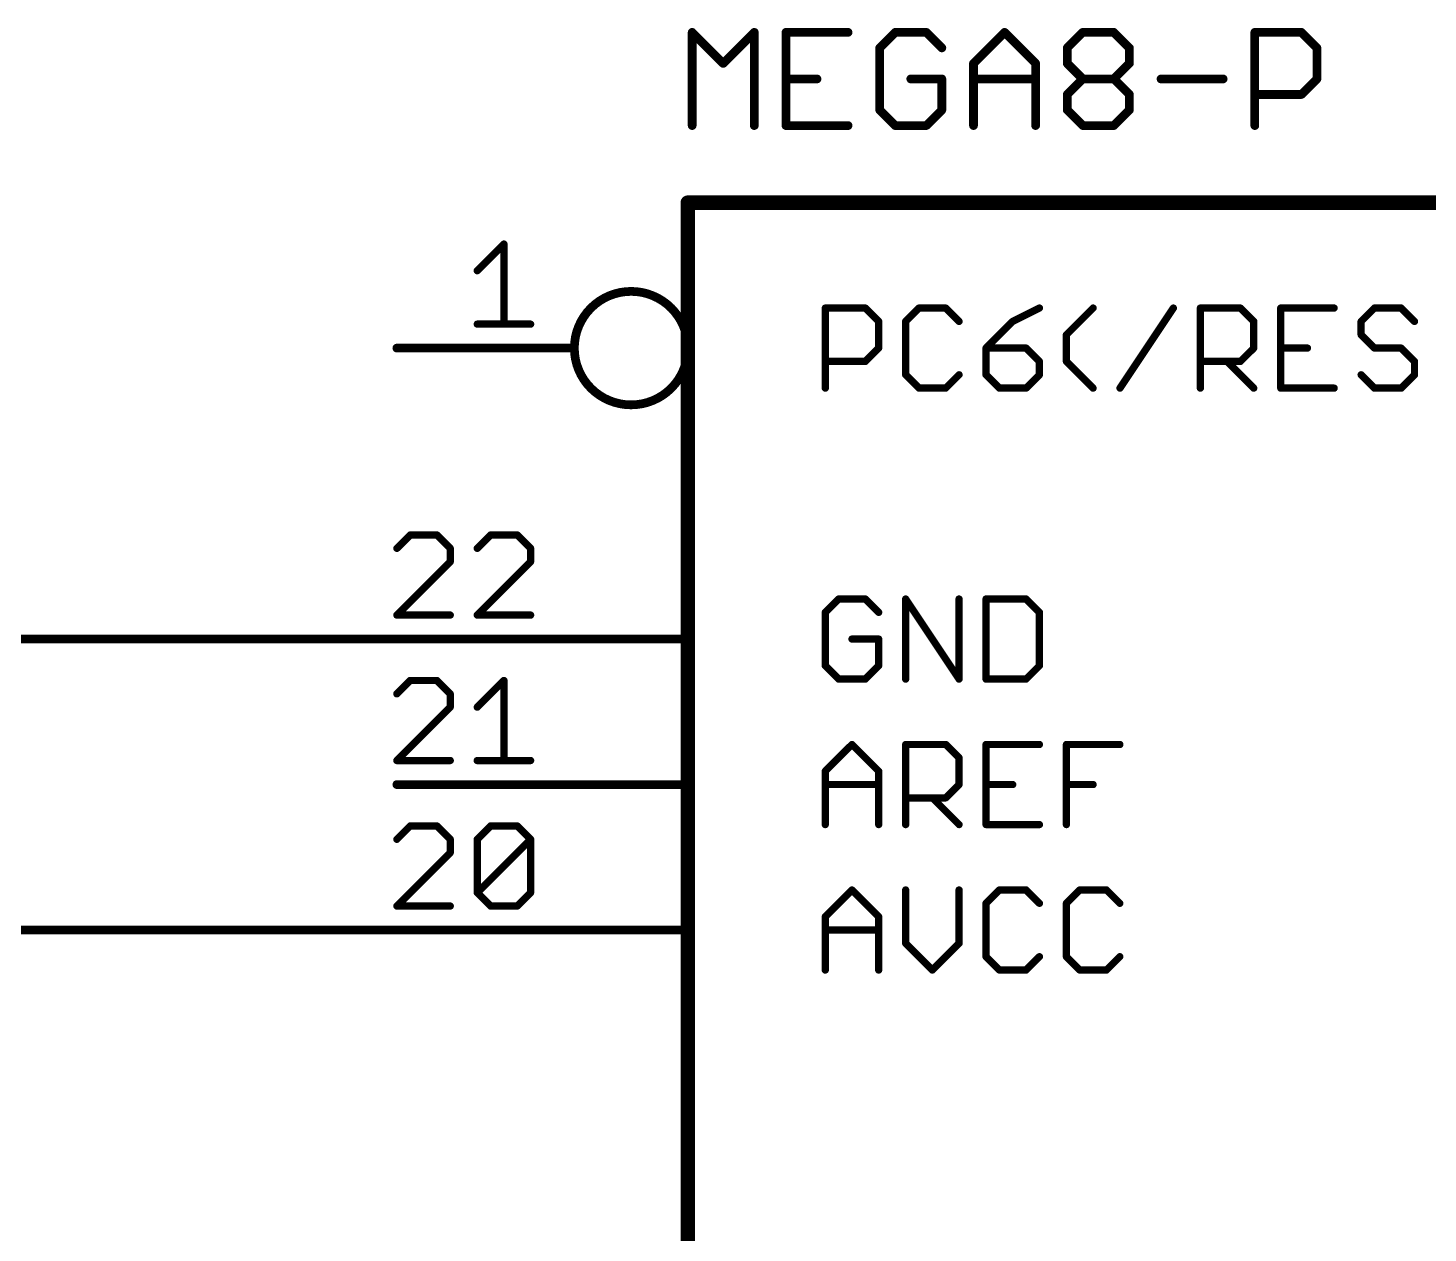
# Model space of a CAD drawing. Extents: x -13 to 211, y -15 to 133.
# Drawn here: x 49.44 to 73.88, y 73.45 to 94.49 of the extents above; entities that cross this region are included whole.
import ezdxf

# ---------------------------------------------------------------- set-up
doc = ezdxf.new("R2010")
doc.units = 0
for name, color, linetype in [('91', 94, 'CONTINUOUS'), ('94', 14, 'CONTINUOUS'), ('95', 251, 'CONTINUOUS'), ('96', 251, 'CONTINUOUS')]:
    doc.layers.add(name, color=color, linetype=linetype)

msp = doc.modelspace()

# ---------------------------------------------------------------- linework, layer by layer
at = {"layer": '91', "const_width": 0.1524}
for points in [[(48.26, 83.82), (55.88, 83.82)], [(43.18, 78.74), (55.88, 78.74)]]:
    msp.add_lwpolyline(points, dxfattribs=at)
at = {"layer": '91', "const_width": 0.0762}
for points in [[(55.88, 83.7819, 1), (55.88, 83.8581)], [(55.88, 78.7019, 1), (55.88, 78.7781)]]:
    msp.add_lwpolyline(points, format="xyb", dxfattribs=at)
at = {"layer": '94'}
for points, const_width in [([(60.96, 91.44), (99.06, 91.44)], 0.254), ([(60.96, 27.94), (60.96, 91.44)], 0.254), ([(55.88, 88.9), (58.9788, 88.9)], 0.1524), ([(55.88, 83.82), (60.96, 83.82)], 0.1524), ([(55.88, 81.28), (60.96, 81.28)], 0.1524), ([(55.88, 78.74), (60.96, 78.74)], 0.1524)]:
    msp.add_lwpolyline(points, dxfattribs=dict(at, const_width=const_width))
for points, const_width in [([(60.96, 91.5035, 1), (60.96, 91.3765)], 0.127), ([(61.0235, 91.44, 1), (60.8965, 91.44)], 0.127), ([(59.9694, 87.9094, 1), (59.9694, 89.8906, 1), (59.9694, 87.9094)], 0.1524), ([(55.88, 88.9381, 1), (55.88, 88.8619)], 0.0762), ([(58.9788, 88.8619, 1), (58.9788, 88.9381)], 0.0762), ([(55.88, 83.8581, 1), (55.88, 83.7819)], 0.0762), ([(60.96, 83.7819, 1), (60.96, 83.8581)], 0.0762), ([(55.88, 81.3181, 1), (55.88, 81.2419)], 0.0762), ([(60.96, 81.2419, 1), (60.96, 81.3181)], 0.0762), ([(55.88, 78.7781, 1), (55.88, 78.7019)], 0.0762), ([(60.96, 78.7019, 1), (60.96, 78.7781)], 0.0762)]:
    msp.add_lwpolyline(points, format="xyb", dxfattribs=dict(at, const_width=const_width))
at = {"layer": '95', "const_width": 0.127}
for points in [[(57.2834, 90.2512), (57.7495, 90.7173)], [(57.7495, 90.7173), (57.7495, 89.3191)], [(63.3603, 88.2015), (63.3603, 89.5997)], [(63.3603, 89.5997), (64.0594, 89.5997)], [(64.0594, 89.5997), (64.2924, 89.3667)], [(64.9966, 89.5997), (64.7636, 89.3667)], [(65.4627, 89.5997), (64.9966, 89.5997)], [(65.6957, 89.3667), (65.4627, 89.5997)], [(67.099, 89.5997), (66.6329, 89.3667)], [(67.5701, 89.1336), (68.0362, 89.5997)], [(68.5057, 88.2015), (69.4378, 89.5997)], [(69.9089, 88.2015), (69.9089, 89.5997)], [(69.9089, 89.5997), (70.608, 89.5997)], [(70.608, 89.5997), (70.8411, 89.3667)], [(72.2443, 89.5997), (71.3122, 89.5997)], [(71.3122, 89.5997), (71.3122, 88.2015)], [(72.9485, 89.5997), (72.7155, 89.3667)], [(73.4146, 89.5997), (72.9485, 89.5997)], [(73.6476, 89.3667), (73.4146, 89.5997)], [(57.2834, 89.3191), (58.2156, 89.3191)], [(64.2924, 89.3667), (64.2924, 88.9006)], [(64.7636, 89.3667), (64.7636, 88.4345)], [(66.6329, 89.3667), (66.1669, 88.9006)], [(70.8411, 89.3667), (70.8411, 88.9006)], [(72.7155, 89.3667), (72.7155, 89.1336)], [(67.5701, 88.6676), (67.5701, 89.1336)], [(72.7155, 89.1336), (72.9485, 88.9006)], [(64.0594, 88.6676), (63.3603, 88.6676)], [(64.2924, 88.9006), (64.0594, 88.6676)], [(66.1669, 88.9006), (66.1669, 88.4345)], [(66.866, 88.9006), (66.1669, 88.9006)], [(67.099, 88.6676), (66.866, 88.9006)], [(67.099, 88.4345), (67.099, 88.6676)], [(68.0362, 88.2015), (67.5701, 88.6676)], [(70.608, 88.6676), (69.9089, 88.6676)], [(70.375, 88.6676), (70.8411, 88.2015)], [(70.8411, 88.9006), (70.608, 88.6676)], [(71.3122, 88.9006), (71.7783, 88.9006)], [(72.9485, 88.9006), (73.4146, 88.9006)], [(73.4146, 88.9006), (73.6476, 88.6676)], [(73.6476, 88.6676), (73.6476, 88.4345)], [(64.7636, 88.4345), (64.9966, 88.2015)], [(65.4627, 88.2015), (65.6957, 88.4345)], [(66.1669, 88.4345), (66.3999, 88.2015)], [(66.866, 88.2015), (67.099, 88.4345)], [(72.9485, 88.2015), (72.7155, 88.4345)], [(73.6476, 88.4345), (73.4146, 88.2015)], [(64.9966, 88.2015), (65.4627, 88.2015)], [(66.3999, 88.2015), (66.866, 88.2015)], [(71.3122, 88.2015), (72.2443, 88.2015)], [(73.4146, 88.2015), (72.9485, 88.2015)], [(56.1132, 85.6373), (55.8801, 85.4043)], [(56.5792, 85.6373), (56.1132, 85.6373)], [(56.8123, 85.4043), (56.5792, 85.6373)], [(57.5165, 85.6373), (57.2834, 85.4043)], [(57.9825, 85.6373), (57.5165, 85.6373)], [(58.2156, 85.4043), (57.9825, 85.6373)], [(56.8123, 85.1712), (56.8123, 85.4043)], [(58.2156, 85.1712), (58.2156, 85.4043)], [(55.8801, 84.2391), (56.8123, 85.1712)], [(57.2834, 84.2391), (58.2156, 85.1712)], [(63.5933, 84.5197), (63.3603, 84.2867)], [(64.0594, 84.5197), (63.5933, 84.5197)], [(64.2924, 84.2867), (64.0594, 84.5197)], [(64.7636, 83.1215), (64.7636, 84.5197)], [(64.7636, 84.5197), (65.6957, 83.1215)], [(65.6957, 83.1215), (65.6957, 84.5197)], [(66.1669, 84.5197), (66.1669, 83.1215)], [(66.866, 84.5197), (66.1669, 84.5197)], [(67.099, 84.2867), (66.866, 84.5197)], [(63.3603, 84.2867), (63.3603, 83.3545)], [(67.099, 83.3545), (67.099, 84.2867)], [(56.8123, 84.2391), (55.8801, 84.2391)], [(58.2156, 84.2391), (57.2834, 84.2391)], [(64.2924, 83.8206), (63.8264, 83.8206)], [(64.2924, 83.3545), (64.2924, 83.8206)], [(63.3603, 83.3545), (63.5933, 83.1215)], [(64.0594, 83.1215), (64.2924, 83.3545)], [(66.866, 83.1215), (67.099, 83.3545)], [(56.1132, 83.0973), (55.8801, 82.8643)], [(56.5792, 83.0973), (56.1132, 83.0973)], [(56.8123, 82.8643), (56.5792, 83.0973)], [(57.2834, 82.6312), (57.7495, 83.0973)], [(57.7495, 83.0973), (57.7495, 81.6991)], [(63.5933, 83.1215), (64.0594, 83.1215)], [(66.1669, 83.1215), (66.866, 83.1215)], [(56.8123, 82.6312), (56.8123, 82.8643)], [(55.8801, 81.6991), (56.8123, 82.6312)], [(63.3603, 81.5136), (63.8264, 81.9797)], [(63.8264, 81.9797), (64.2924, 81.5136)], [(64.7636, 80.5815), (64.7636, 81.9797)], [(64.7636, 81.9797), (65.4627, 81.9797)], [(65.4627, 81.9797), (65.6957, 81.7467)], [(67.099, 81.9797), (66.1669, 81.9797)], [(66.1669, 81.9797), (66.1669, 80.5815)], [(67.5701, 80.5815), (67.5701, 81.9797)], [(67.5701, 81.9797), (68.5023, 81.9797)], [(56.8123, 81.6991), (55.8801, 81.6991)], [(57.2834, 81.6991), (58.2156, 81.6991)], [(65.6957, 81.7467), (65.6957, 81.2806)], [(63.3603, 80.5815), (63.3603, 81.5136)], [(64.2924, 81.5136), (64.2924, 80.5815)], [(63.3603, 81.2806), (64.2924, 81.2806)], [(65.6957, 81.2806), (65.4627, 81.0476)], [(66.1669, 81.2806), (66.6329, 81.2806)], [(67.5701, 81.2806), (68.0362, 81.2806)], [(65.4627, 81.0476), (64.7636, 81.0476)], [(65.2296, 81.0476), (65.6957, 80.5815)], [(56.1132, 80.5573), (55.8801, 80.3243)], [(56.5792, 80.5573), (56.1132, 80.5573)], [(56.8123, 80.3243), (56.5792, 80.5573)], [(57.2834, 80.3243), (57.5165, 80.5573)], [(57.5165, 80.5573), (57.9825, 80.5573)], [(57.9825, 80.5573), (58.2156, 80.3243)], [(66.1669, 80.5815), (67.099, 80.5815)], [(56.8123, 80.0912), (56.8123, 80.3243)], [(57.2834, 79.3921), (57.2834, 80.3243)], [(57.2834, 79.3921), (58.2156, 80.3243)], [(58.2156, 80.3243), (58.2156, 79.3921)], [(55.8801, 79.1591), (56.8123, 80.0912)], [(57.5165, 79.1591), (57.2834, 79.3921)], [(58.2156, 79.3921), (57.9825, 79.1591)], [(63.3603, 78.9736), (63.8264, 79.4397)], [(63.8264, 79.4397), (64.2924, 78.9736)], [(64.7636, 79.4397), (64.7636, 78.5076)], [(65.6957, 78.5076), (65.6957, 79.4397)], [(66.3999, 79.4397), (66.1669, 79.2067)], [(66.866, 79.4397), (66.3999, 79.4397)], [(67.099, 79.2067), (66.866, 79.4397)], [(67.8032, 79.4397), (67.5701, 79.2067)], [(68.2692, 79.4397), (67.8032, 79.4397)], [(68.5023, 79.2067), (68.2692, 79.4397)], [(56.8123, 79.1591), (55.8801, 79.1591)], [(57.9825, 79.1591), (57.5165, 79.1591)], [(66.1669, 79.2067), (66.1669, 78.2745)], [(67.5701, 79.2067), (67.5701, 78.2745)], [(63.3603, 78.0415), (63.3603, 78.9736)], [(64.2924, 78.9736), (64.2924, 78.0415)], [(63.3603, 78.7406), (64.2924, 78.7406)], [(64.7636, 78.5076), (65.2296, 78.0415)], [(65.2296, 78.0415), (65.6957, 78.5076)], [(66.1669, 78.2745), (66.3999, 78.0415)], [(66.866, 78.0415), (67.099, 78.2745)], [(67.5701, 78.2745), (67.8032, 78.0415)], [(68.2692, 78.0415), (68.5023, 78.2745)], [(66.3999, 78.0415), (66.866, 78.0415)], [(67.8032, 78.0415), (68.2692, 78.0415)]]:
    msp.add_lwpolyline(points, dxfattribs=at)
at = {"layer": '95', "const_width": 0.0635}
for points in [[(57.7812, 90.7173, 1), (57.7177, 90.7173)], [(57.7719, 90.6948, 1), (57.727, 90.7397)], [(57.261, 90.2737, 1), (57.3059, 90.2288)], [(63.3921, 89.5997, 1), (63.3285, 89.5997)], [(63.3603, 89.6314, 1), (63.3603, 89.5679)], [(64.0818, 89.6221, 1), (64.0369, 89.5772)], [(64.0594, 89.5679, 1), (64.0594, 89.6314)], [(64.9966, 89.6314, 1), (64.9966, 89.5679)], [(65.0191, 89.5772, 1), (64.9742, 89.6221)], [(65.4851, 89.6221, 1), (65.4402, 89.5772)], [(65.4627, 89.5679, 1), (65.4627, 89.6314)], [(67.1132, 89.5713, 1), (67.0848, 89.6281)], [(68.0586, 89.5772, 1), (68.0137, 89.6221)], [(69.4642, 89.5821, 1), (69.4114, 89.6173)], [(69.9407, 89.5997, 1), (69.8772, 89.5997)], [(69.9089, 89.6314, 1), (69.9089, 89.5679)], [(70.6305, 89.6221, 1), (70.5856, 89.5772)], [(70.608, 89.5679, 1), (70.608, 89.6314)], [(71.3122, 89.6314, 1), (71.3122, 89.5679)], [(71.344, 89.5997, 1), (71.2805, 89.5997)], [(72.2443, 89.5679, 1), (72.2443, 89.6314)], [(72.9485, 89.6314, 1), (72.9485, 89.5679)], [(72.971, 89.5772, 1), (72.9261, 89.6221)], [(73.437, 89.6221, 1), (73.3921, 89.5772)], [(73.4146, 89.5679, 1), (73.4146, 89.6314)], [(57.2834, 89.3509, 1), (57.2834, 89.2874)], [(57.7177, 89.3191, 1), (57.7812, 89.3191)], [(58.2156, 89.2874, 1), (58.2156, 89.3509)], [(64.3242, 89.3667, 1), (64.2607, 89.3667)], [(64.27, 89.3442, 1), (64.3149, 89.3891)], [(64.7953, 89.3667, 1), (64.7318, 89.3667)], [(64.7411, 89.3891, 1), (64.786, 89.3442)], [(65.6733, 89.3442, 1), (65.7182, 89.3891)], [(66.6187, 89.3951, 1), (66.6471, 89.3383)], [(66.6554, 89.3442, 1), (66.6105, 89.3891)], [(70.8728, 89.3667, 1), (70.8093, 89.3667)], [(70.8186, 89.3442, 1), (70.8635, 89.3891)], [(72.7472, 89.3667, 1), (72.6837, 89.3667)], [(72.693, 89.3891, 1), (72.7379, 89.3442)], [(73.6252, 89.3442, 1), (73.6701, 89.3891)], [(67.6019, 89.1336, 1), (67.5384, 89.1336)], [(67.5477, 89.1561, 1), (67.5926, 89.1112)], [(72.6837, 89.1336, 1), (72.7472, 89.1336)], [(72.7379, 89.1561, 1), (72.693, 89.1112)], [(63.3603, 88.6993, 1), (63.3603, 88.6358)], [(64.0594, 88.6358, 1), (64.0594, 88.6993)], [(64.2607, 88.9006, 1), (64.3242, 88.9006)], [(64.3149, 88.8781, 1), (64.27, 88.923)], [(66.1986, 88.9006, 1), (66.1351, 88.9006)], [(66.1669, 88.9323, 1), (66.1669, 88.8688)], [(66.1444, 88.923, 1), (66.1893, 88.8781)], [(66.8884, 88.923, 1), (66.8435, 88.8781)], [(66.866, 88.8688, 1), (66.866, 88.9323)], [(67.1307, 88.6676, 1), (67.0672, 88.6676)], [(67.5926, 88.69, 1), (67.5477, 88.6451)], [(69.9089, 88.6993, 1), (69.9089, 88.6358)], [(70.3974, 88.69, 1), (70.3525, 88.6451)], [(70.608, 88.6358, 1), (70.608, 88.6993)], [(70.8093, 88.9006, 1), (70.8728, 88.9006)], [(70.8635, 88.8781, 1), (70.8186, 88.923)], [(71.3122, 88.9323, 1), (71.3122, 88.8688)], [(71.7783, 88.8688, 1), (71.7783, 88.9323)], [(72.9485, 88.9323, 1), (72.9485, 88.8688)], [(72.9261, 88.8781, 1), (72.971, 88.923)], [(73.437, 88.923, 1), (73.3921, 88.8781)], [(73.4146, 88.8688, 1), (73.4146, 88.9323)], [(73.6794, 88.6676, 1), (73.6159, 88.6676)], [(64.0369, 88.69, 1), (64.0818, 88.6451)], [(64.786, 88.457, 1), (64.7411, 88.4121)], [(65.7182, 88.4121, 1), (65.6733, 88.457)], [(66.1893, 88.457, 1), (66.1444, 88.4121)], [(67.1214, 88.4121, 1), (67.0765, 88.457)], [(67.0765, 88.6451, 1), (67.1214, 88.69)], [(67.5384, 88.6676, 1), (67.6019, 88.6676)], [(70.5856, 88.69, 1), (70.6305, 88.6451)], [(72.7379, 88.457, 1), (72.693, 88.4121)], [(73.6252, 88.6451, 1), (73.6701, 88.69)], [(73.6701, 88.4121, 1), (73.6252, 88.457)], [(64.7318, 88.4345, 1), (64.7953, 88.4345)], [(64.9966, 88.2333, 1), (64.9966, 88.1698)], [(64.9742, 88.179, 1), (65.0191, 88.224)], [(65.4402, 88.224, 1), (65.4851, 88.179)], [(65.4627, 88.1698, 1), (65.4627, 88.2333)], [(66.1351, 88.4345, 1), (66.1986, 88.4345)], [(66.3999, 88.2333, 1), (66.3999, 88.1698)], [(66.3774, 88.179, 1), (66.4223, 88.224)], [(66.8435, 88.224, 1), (66.8884, 88.179)], [(66.866, 88.1698, 1), (66.866, 88.2333)], [(67.0672, 88.4345, 1), (67.1307, 88.4345)], [(68.0137, 88.179, 1), (68.0586, 88.224)], [(68.4792, 88.2191, 1), (68.5321, 88.1839)], [(70.8186, 88.179, 1), (70.8635, 88.224)], [(71.3122, 88.2333, 1), (71.3122, 88.1698)], [(72.2443, 88.1698, 1), (72.2443, 88.2333)], [(72.9485, 88.2333, 1), (72.9485, 88.1698)], [(72.9261, 88.179, 1), (72.971, 88.224)], [(73.3921, 88.224, 1), (73.437, 88.179)], [(73.4146, 88.1698, 1), (73.4146, 88.2333)], [(73.6159, 88.4345, 1), (73.6794, 88.4345)], [(63.3285, 88.2015, 1), (63.3921, 88.2015)], [(69.8772, 88.2015, 1), (69.9407, 88.2015)], [(71.2805, 88.2015, 1), (71.344, 88.2015)], [(56.1132, 85.669, 1), (56.1132, 85.6055)], [(56.1356, 85.6148, 1), (56.0907, 85.6597)], [(56.6017, 85.6597, 1), (56.5568, 85.6148)], [(56.5792, 85.6055, 1), (56.5792, 85.669)], [(57.5165, 85.669, 1), (57.5165, 85.6055)], [(57.5389, 85.6148, 1), (57.494, 85.6597)], [(58.005, 85.6597, 1), (57.9601, 85.6148)], [(57.9825, 85.6055, 1), (57.9825, 85.669)], [(55.8577, 85.4267, 1), (55.9026, 85.3818)], [(56.844, 85.4043, 1), (56.7805, 85.4043)], [(56.7898, 85.3818, 1), (56.8347, 85.4267)], [(57.261, 85.4267, 1), (57.3059, 85.3818)], [(58.2473, 85.4043, 1), (58.1838, 85.4043)], [(58.1931, 85.3818, 1), (58.238, 85.4267)], [(56.7805, 85.1712, 1), (56.844, 85.1712)], [(56.8347, 85.1488, 1), (56.7898, 85.1937)], [(58.1838, 85.1712, 1), (58.2473, 85.1712)], [(58.238, 85.1488, 1), (58.1931, 85.1937)], [(63.5933, 84.5514, 1), (63.5933, 84.4879)], [(63.6158, 84.4972, 1), (63.5709, 84.5421)], [(64.0818, 84.5421, 1), (64.0369, 84.4972)], [(64.0594, 84.4879, 1), (64.0594, 84.5514)], [(64.7953, 84.5197, 1), (64.7318, 84.5197)], [(64.79, 84.5373, 1), (64.7372, 84.5021)], [(65.7275, 84.5197, 1), (65.664, 84.5197)], [(66.1986, 84.5197, 1), (66.1351, 84.5197)], [(66.1669, 84.5514, 1), (66.1669, 84.4879)], [(66.8884, 84.5421, 1), (66.8435, 84.4972)], [(66.866, 84.4879, 1), (66.866, 84.5514)], [(63.3921, 84.2867, 1), (63.3285, 84.2867)], [(63.3378, 84.3091, 1), (63.3828, 84.2642)], [(64.27, 84.2642, 1), (64.3149, 84.3091)], [(67.1307, 84.2867, 1), (67.0672, 84.2867)], [(67.0765, 84.2642, 1), (67.1214, 84.3091)], [(55.8801, 84.2709, 1), (55.8801, 84.2074)], [(55.8577, 84.2616, 1), (55.9026, 84.2166)], [(56.8123, 84.2074, 1), (56.8123, 84.2709)], [(57.2834, 84.2709, 1), (57.2834, 84.2074)], [(57.261, 84.2616, 1), (57.3059, 84.2166)], [(58.2156, 84.2074, 1), (58.2156, 84.2709)], [(63.8264, 83.8523, 1), (63.8264, 83.7888)], [(64.3242, 83.8206, 1), (64.2607, 83.8206)], [(64.2924, 83.7888, 1), (64.2924, 83.8523)], [(63.3285, 83.3545, 1), (63.3921, 83.3545)], [(63.3828, 83.377, 1), (63.3378, 83.3321)], [(64.2607, 83.3545, 1), (64.3242, 83.3545)], [(64.3149, 83.3321, 1), (64.27, 83.377)], [(67.0672, 83.3545, 1), (67.1307, 83.3545)], [(67.1214, 83.3321, 1), (67.0765, 83.377)], [(56.1132, 83.129, 1), (56.1132, 83.0655)], [(56.1356, 83.0748, 1), (56.0907, 83.1197)], [(56.6017, 83.1197, 1), (56.5568, 83.0748)], [(56.5792, 83.0655, 1), (56.5792, 83.129)], [(57.7812, 83.0973, 1), (57.7177, 83.0973)], [(57.7719, 83.0748, 1), (57.727, 83.1197)], [(63.5933, 83.1532, 1), (63.5933, 83.0897)], [(63.5709, 83.099, 1), (63.6158, 83.144)], [(64.0369, 83.144, 1), (64.0818, 83.099)], [(64.0594, 83.0897, 1), (64.0594, 83.1532)], [(64.7318, 83.1215, 1), (64.7953, 83.1215)], [(65.664, 83.1215, 1), (65.7275, 83.1215)], [(65.6693, 83.1039, 1), (65.7221, 83.1391)], [(66.1351, 83.1215, 1), (66.1986, 83.1215)], [(66.1669, 83.1532, 1), (66.1669, 83.0897)], [(66.8435, 83.144, 1), (66.8884, 83.099)], [(66.866, 83.0897, 1), (66.866, 83.1532)], [(55.8577, 82.8867, 1), (55.9026, 82.8418)], [(56.844, 82.8643, 1), (56.7805, 82.8643)], [(56.7898, 82.8418, 1), (56.8347, 82.8867)], [(56.7805, 82.6312, 1), (56.844, 82.6312)], [(56.8347, 82.6088, 1), (56.7898, 82.6537)], [(57.261, 82.6537, 1), (57.3059, 82.6088)], [(63.8488, 82.0021, 1), (63.8039, 81.9572)], [(63.8488, 81.9572, 1), (63.8039, 82.0021)], [(64.7953, 81.9797, 1), (64.7318, 81.9797)], [(64.7636, 82.0114, 1), (64.7636, 81.9479)], [(65.4851, 82.0021, 1), (65.4402, 81.9572)], [(65.4627, 81.9479, 1), (65.4627, 82.0114)], [(66.1986, 81.9797, 1), (66.1351, 81.9797)], [(66.1669, 82.0114, 1), (66.1669, 81.9479)], [(67.099, 81.9479, 1), (67.099, 82.0114)], [(67.6019, 81.9797, 1), (67.5384, 81.9797)], [(67.5701, 82.0114, 1), (67.5701, 81.9479)], [(68.5023, 81.9479, 1), (68.5023, 82.0114)], [(55.8801, 81.7309, 1), (55.8801, 81.6673)], [(55.8577, 81.7216, 1), (55.9026, 81.6766)], [(56.8123, 81.6673, 1), (56.8123, 81.7309)], [(57.2834, 81.7309, 1), (57.2834, 81.6673)], [(57.7177, 81.6991, 1), (57.7812, 81.6991)], [(58.2156, 81.6673, 1), (58.2156, 81.7309)], [(65.7275, 81.7467, 1), (65.664, 81.7467)], [(65.6733, 81.7242, 1), (65.7182, 81.7691)], [(63.3921, 81.5136, 1), (63.3285, 81.5136)], [(63.3378, 81.5361, 1), (63.3828, 81.4912)], [(64.3242, 81.5136, 1), (64.2607, 81.5136)], [(64.27, 81.4912, 1), (64.3149, 81.5361)], [(63.3603, 81.3123, 1), (63.3603, 81.2488)], [(64.2924, 81.2488, 1), (64.2924, 81.3123)], [(65.664, 81.2806, 1), (65.7275, 81.2806)], [(65.7182, 81.2581, 1), (65.6733, 81.303)], [(66.1669, 81.3123, 1), (66.1669, 81.2488)], [(66.6329, 81.2488, 1), (66.6329, 81.3123)], [(67.5701, 81.3123, 1), (67.5701, 81.2488)], [(68.0362, 81.2488, 1), (68.0362, 81.3123)], [(64.7636, 81.0793, 1), (64.7636, 81.0158)], [(65.2521, 81.07, 1), (65.2072, 81.0251)], [(65.4402, 81.07, 1), (65.4851, 81.0251)], [(65.4627, 81.0158, 1), (65.4627, 81.0793)], [(56.1132, 80.589, 1), (56.1132, 80.5255)], [(56.1356, 80.5348, 1), (56.0907, 80.5797)], [(56.6017, 80.5797, 1), (56.5568, 80.5348)], [(56.5792, 80.5255, 1), (56.5792, 80.589)], [(57.5165, 80.589, 1), (57.5165, 80.5255)], [(57.5389, 80.5348, 1), (57.494, 80.5797)], [(58.005, 80.5797, 1), (57.9601, 80.5348)], [(57.9825, 80.5255, 1), (57.9825, 80.589)], [(63.3285, 80.5815, 1), (63.3921, 80.5815)], [(64.2607, 80.5815, 1), (64.3242, 80.5815)], [(64.7318, 80.5815, 1), (64.7953, 80.5815)], [(65.6733, 80.559, 1), (65.7182, 80.604)], [(66.1351, 80.5815, 1), (66.1986, 80.5815)], [(66.1669, 80.6133, 1), (66.1669, 80.5498)], [(67.099, 80.5498, 1), (67.099, 80.6133)], [(67.5384, 80.5815, 1), (67.6019, 80.5815)], [(55.8577, 80.3467, 1), (55.9026, 80.3018)], [(56.844, 80.3243, 1), (56.7805, 80.3243)], [(56.7898, 80.3018, 1), (56.8347, 80.3467)], [(57.3152, 80.3243, 1), (57.2517, 80.3243)], [(57.261, 80.3467, 1), (57.3059, 80.3018)], [(58.2473, 80.3243, 1), (58.1838, 80.3243)], [(58.238, 80.3018, 1), (58.1931, 80.3467)], [(58.1931, 80.3018, 1), (58.238, 80.3467)], [(56.7805, 80.0912, 1), (56.844, 80.0912)], [(56.8347, 80.0688, 1), (56.7898, 80.1137)], [(57.3059, 79.4146, 1), (57.261, 79.3697)], [(57.261, 79.4146, 1), (57.3059, 79.3697)], [(58.238, 79.3697, 1), (58.1931, 79.4146)], [(63.8488, 79.4621, 1), (63.8039, 79.4172)], [(63.8488, 79.4172, 1), (63.8039, 79.4621)], [(64.7953, 79.4397, 1), (64.7318, 79.4397)], [(65.7275, 79.4397, 1), (65.664, 79.4397)], [(66.3999, 79.4714, 1), (66.3999, 79.4079)], [(66.4223, 79.4172, 1), (66.3774, 79.4621)], [(66.8884, 79.4621, 1), (66.8435, 79.4172)], [(66.866, 79.4079, 1), (66.866, 79.4714)], [(67.8032, 79.4714, 1), (67.8032, 79.4079)], [(67.8256, 79.4172, 1), (67.7807, 79.4621)], [(68.2917, 79.4621, 1), (68.2468, 79.4172)], [(68.2692, 79.4079, 1), (68.2692, 79.4714)], [(55.8801, 79.1909, 1), (55.8801, 79.1274)], [(55.8577, 79.1816, 1), (55.9026, 79.1366)], [(56.8123, 79.1274, 1), (56.8123, 79.1909)], [(57.2517, 79.3921, 1), (57.3152, 79.3921)], [(57.5165, 79.1909, 1), (57.5165, 79.1274)], [(57.494, 79.1366, 1), (57.5389, 79.1816)], [(57.9601, 79.1816, 1), (58.005, 79.1366)], [(57.9825, 79.1274, 1), (57.9825, 79.1909)], [(58.1838, 79.3921, 1), (58.2473, 79.3921)], [(66.1986, 79.2067, 1), (66.1351, 79.2067)], [(66.1444, 79.2291, 1), (66.1893, 79.1842)], [(67.0765, 79.1842, 1), (67.1214, 79.2291)], [(67.6019, 79.2067, 1), (67.5384, 79.2067)], [(67.5477, 79.2291, 1), (67.5926, 79.1842)], [(68.4798, 79.1842, 1), (68.5247, 79.2291)], [(63.3921, 78.9736, 1), (63.3285, 78.9736)], [(63.3378, 78.9961, 1), (63.3828, 78.9512)], [(64.3242, 78.9736, 1), (64.2607, 78.9736)], [(64.27, 78.9512, 1), (64.3149, 78.9961)], [(63.3603, 78.7723, 1), (63.3603, 78.7088)], [(64.2924, 78.7088, 1), (64.2924, 78.7723)], [(64.786, 78.53, 1), (64.7411, 78.4851)], [(64.7318, 78.5076, 1), (64.7953, 78.5076)], [(65.664, 78.5076, 1), (65.7275, 78.5076)], [(65.7182, 78.4851, 1), (65.6733, 78.53)], [(66.1351, 78.2745, 1), (66.1986, 78.2745)], [(66.1893, 78.297, 1), (66.1444, 78.2521)], [(67.1214, 78.2521, 1), (67.0765, 78.297)], [(67.5384, 78.2745, 1), (67.6019, 78.2745)], [(67.5926, 78.297, 1), (67.5477, 78.2521)], [(68.5247, 78.2521, 1), (68.4798, 78.297)], [(63.3285, 78.0415, 1), (63.3921, 78.0415)], [(64.2607, 78.0415, 1), (64.3242, 78.0415)], [(65.2072, 78.064, 1), (65.2521, 78.019)], [(65.2072, 78.019, 1), (65.2521, 78.064)], [(66.3999, 78.0733, 1), (66.3999, 78.0097)], [(66.3774, 78.019, 1), (66.4223, 78.064)], [(66.8435, 78.064, 1), (66.8884, 78.019)], [(66.866, 78.0097, 1), (66.866, 78.0733)], [(67.8032, 78.0733, 1), (67.8032, 78.0097)], [(67.7807, 78.019, 1), (67.8256, 78.064)], [(68.2468, 78.064, 1), (68.2917, 78.019)], [(68.2692, 78.0097, 1), (68.2692, 78.0733)]]:
    msp.add_lwpolyline(points, format="xyb", dxfattribs=at)
at = {"layer": '96', "const_width": 0.1524}
for points in [[(61.0362, 92.7862), (61.0362, 94.4132)], [(61.0362, 94.4132), (61.5785, 93.8709)], [(61.5785, 93.8709), (62.1209, 94.4132)], [(62.1209, 94.4132), (62.1209, 92.7862)], [(63.758, 94.4132), (62.6734, 94.4132)], [(62.6734, 94.4132), (62.6734, 92.7862)], [(64.5817, 94.4132), (64.3105, 94.142)], [(65.124, 94.4132), (64.5817, 94.4132)], [(65.3952, 94.142), (65.124, 94.4132)], [(65.9477, 93.8709), (66.49, 94.4132)], [(66.49, 94.4132), (67.0323, 93.8709)], [(67.5848, 94.142), (67.856, 94.4132)], [(67.856, 94.4132), (68.3983, 94.4132)], [(68.3983, 94.4132), (68.6695, 94.142)], [(70.8591, 92.7862), (70.8591, 94.4132)], [(70.8591, 94.4132), (71.6726, 94.4132)], [(71.6726, 94.4132), (71.9438, 94.142)], [(64.3105, 94.142), (64.3105, 93.0574)], [(67.5848, 93.8709), (67.5848, 94.142)], [(68.6695, 94.142), (68.6695, 93.8709)], [(71.9438, 94.142), (71.9438, 93.5997)], [(65.9477, 92.7862), (65.9477, 93.8709)], [(67.0323, 93.8709), (67.0323, 92.7862)], [(67.856, 93.5997), (67.5848, 93.8709)], [(68.6695, 93.8709), (68.3983, 93.5997)], [(62.6734, 93.5997), (63.2157, 93.5997)], [(65.3952, 93.5997), (64.8528, 93.5997)], [(65.3952, 93.0574), (65.3952, 93.5997)], [(65.9477, 93.5997), (67.0323, 93.5997)], [(67.5848, 93.3285), (67.856, 93.5997)], [(67.856, 93.5997), (68.3983, 93.5997)], [(68.3983, 93.5997), (68.6695, 93.3285)], [(69.222, 93.5997), (70.3066, 93.5997)], [(71.9438, 93.5997), (71.6726, 93.3285)], [(67.5848, 93.0574), (67.5848, 93.3285)], [(68.6695, 93.3285), (68.6695, 93.0574)], [(71.6726, 93.3285), (70.8591, 93.3285)], [(64.3105, 93.0574), (64.5817, 92.7862)], [(65.124, 92.7862), (65.3952, 93.0574)], [(67.856, 92.7862), (67.5848, 93.0574)], [(68.6695, 93.0574), (68.3983, 92.7862)], [(62.6734, 92.7862), (63.758, 92.7862)], [(64.5817, 92.7862), (65.124, 92.7862)], [(68.3983, 92.7862), (67.856, 92.7862)]]:
    msp.add_lwpolyline(points, dxfattribs=at)
at = {"layer": '96', "const_width": 0.0762}
for points in [[(61.0743, 94.4132, 1), (60.9981, 94.4132)], [(61.0631, 94.4401, 1), (61.0093, 94.3862)], [(62.159, 94.4132, 1), (62.0828, 94.4132)], [(62.1478, 94.3862, 1), (62.0939, 94.4401)], [(62.6734, 94.4513, 1), (62.6734, 94.3751)], [(62.7115, 94.4132, 1), (62.6353, 94.4132)], [(63.758, 94.3751, 1), (63.758, 94.4513)], [(64.5817, 94.4513, 1), (64.5817, 94.3751)], [(64.6086, 94.3862, 1), (64.5547, 94.4401)], [(65.1509, 94.4401, 1), (65.0971, 94.3862)], [(65.124, 94.3751, 1), (65.124, 94.4513)], [(66.5169, 94.4401, 1), (66.4631, 94.3862)], [(66.5169, 94.3862, 1), (66.4631, 94.4401)], [(67.856, 94.4513, 1), (67.856, 94.3751)], [(67.8829, 94.3862, 1), (67.829, 94.4401)], [(68.4253, 94.4401, 1), (68.3714, 94.3862)], [(68.3983, 94.3751, 1), (68.3983, 94.4513)], [(70.8972, 94.4132, 1), (70.821, 94.4132)], [(70.8591, 94.4513, 1), (70.8591, 94.3751)], [(71.6996, 94.4401, 1), (71.6457, 94.3862)], [(71.6726, 94.3751, 1), (71.6726, 94.4513)], [(64.3486, 94.142, 1), (64.2724, 94.142)], [(64.2836, 94.169, 1), (64.3375, 94.1151)], [(65.3682, 94.1151, 1), (65.4221, 94.169)], [(67.6229, 94.142, 1), (67.5467, 94.142)], [(67.5579, 94.169, 1), (67.6118, 94.1151)], [(68.7076, 94.142, 1), (68.6314, 94.142)], [(68.6425, 94.1151, 1), (68.6964, 94.169)], [(71.9819, 94.142, 1), (71.9057, 94.142)], [(71.9169, 94.1151, 1), (71.9707, 94.169)], [(61.5516, 93.8978, 1), (61.6055, 93.8439)], [(61.5516, 93.8439, 1), (61.6055, 93.8978)], [(65.9207, 93.8978, 1), (65.9746, 93.8439)], [(65.9858, 93.8709, 1), (65.9096, 93.8709)], [(67.0704, 93.8709, 1), (66.9942, 93.8709)], [(67.0054, 93.8439, 1), (67.0593, 93.8978)], [(67.6118, 93.8978, 1), (67.5579, 93.8439)], [(67.5467, 93.8709, 1), (67.6229, 93.8709)], [(68.6314, 93.8709, 1), (68.7076, 93.8709)], [(68.6964, 93.8439, 1), (68.6425, 93.8978)], [(62.6734, 93.6378, 1), (62.6734, 93.5616)], [(63.2157, 93.5616, 1), (63.2157, 93.6378)], [(64.8528, 93.6378, 1), (64.8528, 93.5616)], [(65.4333, 93.5997, 1), (65.3571, 93.5997)], [(65.3952, 93.5616, 1), (65.3952, 93.6378)], [(65.9477, 93.6378, 1), (65.9477, 93.5616)], [(67.0323, 93.5616, 1), (67.0323, 93.6378)], [(67.856, 93.6378, 1), (67.856, 93.5616)], [(67.8829, 93.5728, 1), (67.829, 93.6266)], [(67.829, 93.5728, 1), (67.8829, 93.6266)], [(68.4253, 93.6266, 1), (68.3714, 93.5728)], [(68.3714, 93.6266, 1), (68.4253, 93.5728)], [(68.3983, 93.5616, 1), (68.3983, 93.6378)], [(69.222, 93.6378, 1), (69.222, 93.5616)], [(70.3066, 93.5616, 1), (70.3066, 93.6378)], [(71.9057, 93.5997, 1), (71.9819, 93.5997)], [(71.9707, 93.5728, 1), (71.9169, 93.6266)], [(67.6229, 93.3285, 1), (67.5467, 93.3285)], [(67.5579, 93.3555, 1), (67.6118, 93.3016)], [(68.7076, 93.3285, 1), (68.6314, 93.3285)], [(68.6425, 93.3016, 1), (68.6964, 93.3555)], [(70.8591, 93.3666, 1), (70.8591, 93.2904)], [(71.6457, 93.3555, 1), (71.6996, 93.3016)], [(71.6726, 93.2904, 1), (71.6726, 93.3666)], [(64.3375, 93.0843, 1), (64.2836, 93.0304)], [(65.4221, 93.0304, 1), (65.3682, 93.0843)], [(67.6118, 93.0843, 1), (67.5579, 93.0304)], [(68.6964, 93.0304, 1), (68.6425, 93.0843)], [(64.2724, 93.0574, 1), (64.3486, 93.0574)], [(65.3571, 93.0574, 1), (65.4333, 93.0574)], [(67.5467, 93.0574, 1), (67.6229, 93.0574)], [(68.6314, 93.0574, 1), (68.7076, 93.0574)], [(60.9981, 92.7862, 1), (61.0743, 92.7862)], [(62.0828, 92.7862, 1), (62.159, 92.7862)], [(62.6734, 92.8243, 1), (62.6734, 92.7481)], [(62.6353, 92.7862, 1), (62.7115, 92.7862)], [(63.758, 92.7481, 1), (63.758, 92.8243)], [(64.5817, 92.8243, 1), (64.5817, 92.7481)], [(64.5547, 92.7593, 1), (64.6086, 92.8131)], [(65.0971, 92.8131, 1), (65.1509, 92.7593)], [(65.124, 92.7481, 1), (65.124, 92.8243)], [(65.9096, 92.7862, 1), (65.9858, 92.7862)], [(66.9942, 92.7862, 1), (67.0704, 92.7862)], [(67.856, 92.8243, 1), (67.856, 92.7481)], [(67.829, 92.7593, 1), (67.8829, 92.8131)], [(68.3714, 92.8131, 1), (68.4253, 92.7593)], [(68.3983, 92.7481, 1), (68.3983, 92.8243)], [(70.821, 92.7862, 1), (70.8972, 92.7862)]]:
    msp.add_lwpolyline(points, format="xyb", dxfattribs=at)

doc.saveas('drawing.dxf')
